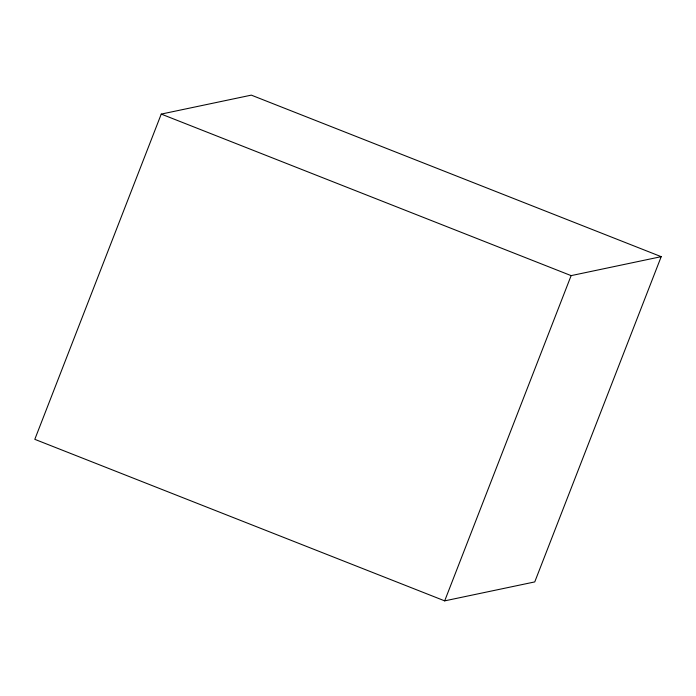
<?xml version="1.0" encoding="UTF-8"?>
<svg xmlns="http://www.w3.org/2000/svg" width="696" height="696" viewBox="0 0 696 696"><rect width="100%" height="100%" fill="white"/><g stroke="black" fill="none" stroke-linecap="round" stroke-linejoin="round"><path stroke-width="1.04" d="M161.246 114.083L34.8 439.333L444.683 600.865L534.754 581.917L661.2 256.667L251.317 95.134L161.246 114.083L571.129 275.625L661.2 256.667M444.683 600.865L571.129 275.625"/></g></svg>
